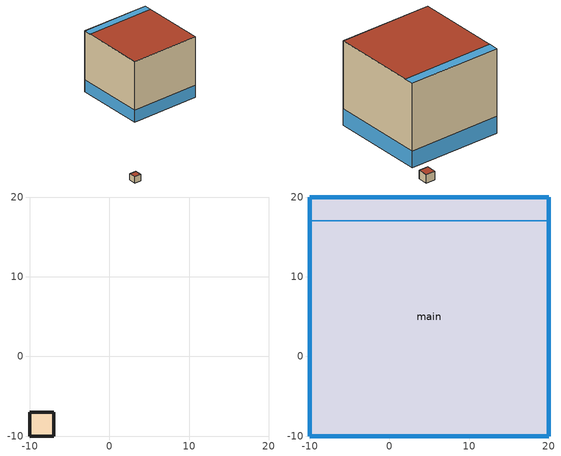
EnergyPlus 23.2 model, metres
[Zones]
dummyBlock
 floor outside (AllSurfaces): -7,-7 -7,-10 -10,-10 -10,-7 z-27
 wall outside (AllSurfaces): -10,-10 -7,-10 -7,-7 -10,-7 -10,-10 z-27:-24.3
 roof outside (AllSurfaces): -7,-10 -7,-7 -10,-7 -10,-10 z-24.3
main
 floor ground (AllSurfaces): 20,20 20,-10 -10,-10 -10,20 z0
 wall outside (wall_s_wall_material): -10,-10 20,-10 z0:27
 wall outside (wall_e_wall_material): 20,-10 20,20 z0:27
 wall outside (wall_n_wall_material): 20,20 -10,20 z0:27
 wall outside (wall_w_wall_material): -10,20 -10,-10 z0:27
 window (wall_n_window_construction): 20,20 -10,20 z0:5.4
 window (wall_s_window_construction): -10,-10 20,-10 z0:5.4
 window (wall_w_window_construction): -10,20 -10,-10 z0:5.4
 window (wall_e_window_construction): 20,-10 20,20 z0:5.4
 roof outside (roof_wall_material): 20,-10 20,20 -10,20 -10,-10 z27
 skylight (roof_window_construction): 20,17 20,20 -10,20 -10,17 z27
[Building]
TEST: North Axis=0; Terrain=Suburbs; Loads Convergence Tolerance Value=0.04; Temperature Convergence Tolerance Value=0.4; Solar Distribution=FullExterior; Maximum Number of Warmup Days=25; Minimum Number of Warmup Days=1
[Site:Location]
Kuala Lumpur: Latitude=0; Longitude=0; Time Zone=-8; Elevation=63
[Site:GroundTemperature:BuildingSurface]
28, 28, 28, 28, 28, 28, 28, 28, 28, 28, 28, 28
[Material]
100mm_RC: Roughness=Smooth; Thickness=0.1; Conductivity=1.73; Density=2400; Specific Heat=837; Thermal Absorptance=0.9; Solar Absorptance=0.65; Visible Absorptance=0.65
[MATERIAL:NOMASS] Roughness=Smooth; Thermal Absorptance=0.9; Solar Absorptance=0.5; Visible Absorptance=0.5
Name | Thermal Resistance
wall_n_wall_material; wall_e_wall_material; wall_s_wall_material; wall_w_wall_material | 0.333333
roof_wall_material | 3.33333
[WINDOWMATERIAL:SIMPLEGLAZINGSYSTEM] UFactor=3; Solar Heat Gain Coefficient=0.5
wall_n_window_construction; wall_e_window_construction; wall_s_window_construction; wall_w_window_construction; roof_window_construction
[Construction]
AllSurfaces: 100mm_RC
[CONSTRUCTION]
wall_n_window_construction: wall_n_window_construction
wall_n_wall_material: wall_n_wall_material
wall_e_window_construction: wall_e_window_construction
wall_e_wall_material: wall_e_wall_material
wall_s_window_construction: wall_s_window_construction
wall_s_wall_material: wall_s_wall_material
wall_w_window_construction: wall_w_window_construction
wall_w_wall_material: wall_w_wall_material
roof_window_construction: roof_window_construction
roof_wall_material: roof_wall_material
[Zone] Type=1; Multiplier=1; Ceiling Height=autocalculate; Volume=autocalculate; Floor Area=autocalculate; Part of Total Floor Area=Yes
main; dummyBlock
[SHADING:OVERHANG:PROJECTION] Tilt Angle from WindowDoor=90
Name | Window or Door | Height above Window or Door | Depth as Fraction of WindowDoor Height
wall_n_windowoverhang | wall_n_window | 0.1 | 0.5
wall_s_windowoverhang | wall_s_window | 0.1 | 0.5
wall_w_windowoverhang | wall_w_window | 0.2 | 0.5
wall_e_windowoverhang | wall_e_window | 0.1 | 1
[SHADING:FIN:PROJECTION] Left Tilt Angle from WindowDoor=90; Right Tilt Angle from WindowDoor=90
Name | Window or Door | Left Depth as Fraction of WindowDoor Width | Right Depth as Fraction of WindowDoor Width
wall_n_windowfin | wall_n_window | 0.5 | 0.5
wall_s_windowfin | wall_s_window | 0.5 | 0.5
wall_w_windowfin | wall_w_window | 0.5 | 0.5
wall_e_windowfin | wall_e_window | 1.5 | 1.5
[People]
people: Zone or ZoneList or Space or SpaceList=main; Number of People Schedule=office; Number of People Calculation Method=People; Number of People=270; Fraction Radiant=0.3; Sensible Heat Fraction=autocalculate; Activity Level Schedule=activity_level; Carbon Dioxide Generation Rate=3.82e-08; Enable ASHRAE 55 Comfort Warnings=No; Mean Radiant Temperature Calculation Type=ZoneAveraged; Clothing Insulation Calculation Method=ClothingInsulationSchedule; Cold Stress Temperature Threshold=15.56; Heat Stress Temperature Threshold=30
[Lights]
lights: Zone or ZoneList or Space or SpaceList=main; Schedule=office; Design Level Calculation Method=LightingLevel; Lighting Level=13500; Fraction Replaceable=1; EndUse Subcategory=main_lighting; Return Air Fraction Calculated from Plenum Temperature=No
[LIGHTS] Zone or ZoneList or Space or SpaceList=dummyBlock; Schedule=office; Design Level Calculation Method=LightingLevel; Return Air Fraction=0; Fraction Radiant=0; Fraction Visible=0; Fraction Replaceable=1; Return Air Fraction Calculated from Plenum Temperature=No; Return Air Fraction Function of Plenum Temperature Coefficient 1=0; Return Air Fraction Function of Plenum Temperature Coefficient 2=0
Name | Lighting Level | EndUse Subcategory
dummyLights | 1500 | main_lighting
facadeLights_landscapeLights | 2700 | facade_landscape_lighting
carParkLights | 200 | carpark_lighting
[ElectricEquipment]
equipment: Zone or ZoneList or Space or SpaceList=main; Schedule=office; Design Level Calculation Method=EquipmentLevel; Design Level=21600; EndUse Subcategory=main_equipment
[ELECTRICEQUIPMENT] Zone or ZoneList or Space or SpaceList=dummyBlock; Schedule=office; Design Level Calculation Method=EquipmentLevel; Fraction Latent=0; Fraction Radiant=0; Fraction Lost=0
Name | Design Level | EndUse Subcategory
dummyEquipment | 2400 | main_equipment
lifts | 3000 | lifts
carparkVentilation | 200 | carpark_ventilation
[DesignSpecification:OutdoorAir]
FA: Outdoor Air Method=Flow/Zone; Outdoor Air Flow per Zone=1.485; Outdoor Air Schedule=office
[ZoneControl:Thermostat]
24degC: Zone or ZoneList=main; Control Type Schedule=cooling_control; Control 1=cooling_setpoint
[ThermostatSetpoint:SingleCooling]
cooling_setpoint: Setpoint Temperature Schedule=24deg
[ZoneHVAC:IdealLoadsAirSystem]
ideal_cooling: Availability Schedule=office; Maximum Heating Supply Air Temperature=50; Minimum Cooling Supply Air Temperature=13; Maximum Heating Supply Air Humidity Ratio=0.0156; Minimum Cooling Supply Air Humidity Ratio=0.0077; Heating Limit=NoLimit; Cooling Limit=NoLimit; Dehumidification Control Type=ConstantSensibleHeatRatio; Cooling Sensible Heat Ratio=0.7; Humidification Control Type=None; Design Specification Outdoor Air Object=FA; Demand Controlled Ventilation Type=None; Outdoor Air Economizer Type=NoEconomizer; Heat Recovery Type=None; Sensible Heat Recovery Effectiveness=0; Latent Heat Recovery Effectiveness=0
[Zone equipment]
main: ideal_cooling
[Schedule:Day:Hourly]
hourlySchedule: 0, 0, 0, 0, 0, 0, 0, 1, 1, 1, 1, 1, 1, 1, 1, 1, 1, 1, 0, 0, 0, 0, 0, 0
hourlyOFF: 0, 0, 0, 0, 0, 0, 0, 0, 0, 0, 0, 0, 0, 0, 0, 0, 0, 0, 0, 0, 0, 0, 0, 0
[Schedule:Week:Daily]
weeklyOffice: hourlySchedule, hourlySchedule, hourlySchedule, hourlySchedule, hourlySchedule, hourlySchedule, hourlyOFF, hourlyOFF, hourlySchedule, hourlySchedule, hourlySchedule, hourlySchedule
[Schedule:Year]
office: weeklyOffice, 1, 1, 12, 31
[Schedule:Compact]
24deg: THROUGH: 12/31, FOR: AllDays, Until: 24:00, 24
cooling_control: THROUGH: 12/31, FOR: AllDays, Until: 24:00, 2
activity_level: THROUGH: 12/31, FOR: AllDays, Until: 24:00, 70
